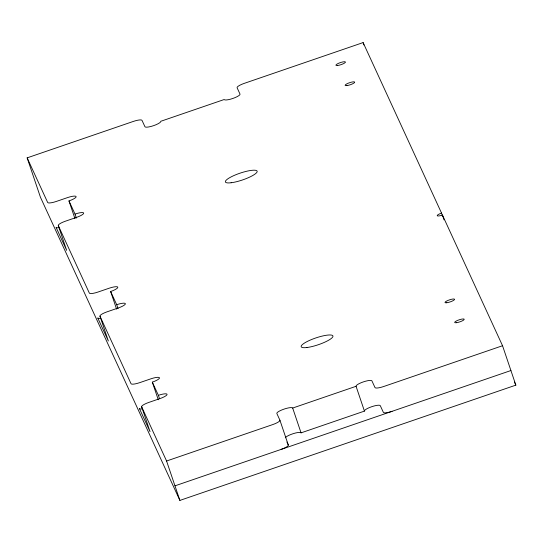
<?xml version="1.0" encoding="UTF-8"?>
<svg xmlns="http://www.w3.org/2000/svg" width="543" height="543" viewBox="0 0 543 543"><rect width="100%" height="100%" fill="white"/><g stroke="black" fill="none" stroke-linecap="round" stroke-linejoin="round"><path stroke-width="0.81" d="M441.534 213.087A5.03 1.079 -18.7 0 0 437.23 215.707A5.03 1.079 -18.7 0 0 442.443 215.062L502.54 345.728L515.85 385.136L179.889 500.415L40.447 197.245L27.15 157.864L133.327 121.428A8.376 1.805 -18.7 0 1 142.008 120.363L144.933 126.723A8.376 1.805 -18.7 0 0 153.615 125.65A8.376 1.805 -18.7 0 0 160.782 121.286L224.171 99.532A8.376 1.805 -18.7 0 0 232.852 98.459A8.376 1.805 -18.7 0 0 240.013 94.095L237.087 87.735A8.376 1.805 -18.7 0 1 244.255 83.364L363.111 42.585L441.534 213.087L442.62 216.297M281.131 449.387A8.376 1.805 -18.7 0 0 288.299 445.022L279.923 420.214L276.835 413.488A8.376 1.805 -18.7 0 1 283.996 409.123A8.376 1.805 -18.7 0 1 292.677 408.051L356.065 386.297A8.376 1.805 -18.7 0 1 363.233 381.933A8.376 1.805 -18.7 0 1 371.914 380.86L375.009 387.587A8.376 1.805 -18.7 0 0 383.691 386.514L502.54 345.728M27.15 157.864L47.682 202.505A8.376 1.805 -18.7 0 0 56.363 201.433L67.454 197.625A8.376 1.805 -18.7 0 1 76.135 196.552A8.376 1.805 -18.7 0 1 68.975 200.924L75.022 214.085A8.376 1.805 -18.7 0 1 83.703 213.012A8.376 1.805 -18.7 0 1 76.543 217.376L65.445 221.184A8.376 1.805 -18.7 0 0 58.284 225.549L89.351 293.105A8.376 1.805 -18.7 0 0 98.032 292.032L109.129 288.224A8.376 1.805 -18.7 0 1 117.811 287.152A8.376 1.805 -18.7 0 1 110.643 291.523L116.704 304.704A8.376 1.805 -18.7 0 1 125.385 303.632A8.376 1.805 -18.7 0 1 118.225 307.996L107.127 311.804A8.376 1.805 -18.7 0 0 99.96 316.169L131.033 383.725A8.376 1.805 -18.7 0 0 139.714 382.652L150.811 378.844A8.376 1.805 -18.7 0 1 159.493 377.779A8.376 1.805 -18.7 0 1 152.325 382.143L158.386 395.324A8.376 1.805 -18.7 0 1 167.068 394.252A8.376 1.805 -18.7 0 1 159.9 398.616L148.809 402.424A8.376 1.805 -18.7 0 0 141.642 406.788L166.579 461.014L272.756 424.578A8.376 1.805 -18.7 0 0 279.923 420.214M285.285 437.78A8.376 1.805 -18.7 0 1 293.417 433.592A8.376 1.805 -18.7 0 1 301.053 432.859L364.441 411.105A8.376 1.805 -18.7 0 1 371.609 406.741A8.376 1.805 -18.7 0 1 380.29 405.669L383.385 412.395A8.376 1.805 -18.7 0 0 392.066 411.322M174.968 485.842L510.915 370.536M514.438 382.062L515.85 385.136M286.928 442.029L288.299 445.022M442.443 215.062L444.065 219.881M363.111 42.585L363.925 44.994M356.065 386.297L364.441 411.105M292.677 408.051L301.053 432.859M158.386 395.324L159.466 398.521M152.325 382.143L158.271 399.75M116.704 304.704L118.055 308.702M110.643 291.523L116.589 309.13M166.579 461.014L179.889 500.415M141.642 406.788L150.017 431.597L139.408 408.533A8.376 1.805 -18.7 0 0 142.266 408.899M75.022 214.085L76.373 218.082M68.975 200.924L74.914 218.524M99.96 316.169L108.342 340.977L97.733 317.913A8.376 1.805 -18.7 0 0 100.584 318.279M58.284 225.549L66.66 250.357L56.058 227.313A8.376 1.805 -18.7 0 0 58.915 227.68M456.412 322.712A5.03 1.079 -18.7 0 0 464.163 319.542A5.03 1.079 -18.7 0 0 457.783 320.329A5.03 1.079 -18.7 0 0 456.412 322.712M446.774 302.75A5.03 1.079 -18.7 0 0 454.518 299.573A5.03 1.079 -18.7 0 0 448.138 300.36A5.03 1.079 -18.7 0 0 446.774 302.75M346.889 85.59A5.03 1.079 -18.7 0 0 354.64 82.414A5.03 1.079 -18.7 0 0 348.26 83.201A5.03 1.079 -18.7 0 0 346.889 85.59M337.644 65.486A5.03 1.079 -18.7 0 0 345.396 62.316A5.03 1.079 -18.7 0 0 339.015 63.103A5.03 1.079 -18.7 0 0 337.644 65.486M306.91 347.52A16.758 3.611 -18.7 0 0 332.744 336.945A16.758 3.611 -18.7 0 0 311.478 339.565A16.758 3.611 -18.7 0 0 306.91 347.52M231.121 182.753A16.758 3.611 -18.7 0 0 256.954 172.179A16.758 3.611 -18.7 0 0 235.689 174.798A16.758 3.611 -18.7 0 0 231.121 182.753"/></g></svg>
